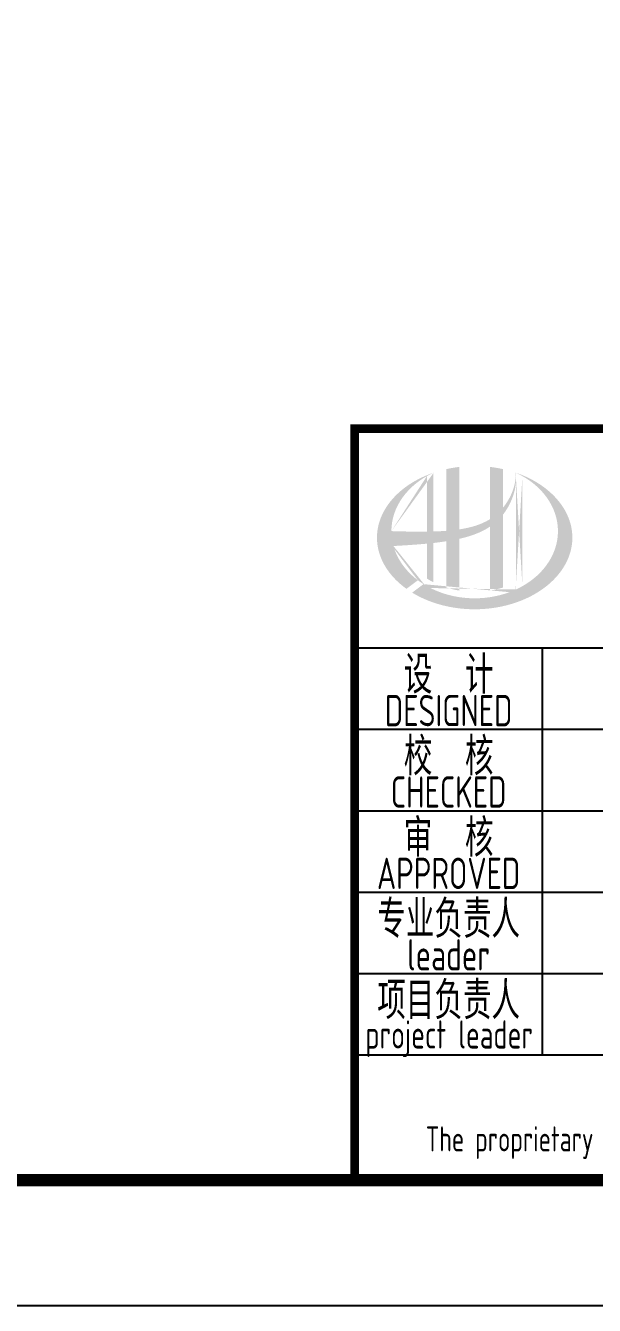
# Model space of a CAD drawing. Extents: x 5279878 to 5976284, y -275259 to -27697.
# Drawn here: x 5728152 to 5732694, y -251520 to -241300 of the extents above; entities that cross this region are included whole.
import ezdxf
from ezdxf.enums import TextEntityAlignment as Align

# ---------------------------------------------------------------- set-up
doc = ezdxf.new("R2010")
doc.units = 0
doc.header["$LTSCALE"] = 1000
doc.header["$MEASUREMENT"] = 0
doc.layers.get('0').update_dxf_attribs({"linetype": 'CONTINUOUS'})
doc.layers.add('PUB_TITLE', color=4, linetype='CONTINUOUS')
doc.styles.add('AHD', font='sceie.shx', dxfattribs={"width": 0.7, "bigfont": 'sceic.shx'})

msp = doc.modelspace()

# ---------------------------------------------------------------- hatches: boundary and pattern name
h = msp.add_hatch(color=256)
edge = h.paths.add_edge_path()
edge.add_spline(control_points=[(5731616.3, -245398.2), (5731622.4, -245396.8), (5731628.5, -245395.4), (5731677.6, -245383.5), (5731720.2, -245370.5), (5731795.1, -245339.4), (5731828.1, -245322.4), (5731858.9, -245301.8)], knot_values=[61.629012, 61.629012, 61.629012, 61.629012, 63.3304306, 63.3304306, 75.3536336, 75.3536336, 85.3986489, 85.3986489, 85.3986489, 85.3986489], degree=3, periodic=0)
edge.add_line((5731858.9, -245301.8), (5731858.9, -245812))
edge.add_spline(control_points=[(5731858.9, -245812), (5731876.1, -245809.3), (5731893.1, -245806), (5731927.9, -245797.9), (5731945.6, -245793.1), (5731962.9, -245787.6)], knot_values=[4.9084564, 4.9084564, 4.9084564, 4.9084564, 4.9928212, 4.9928212, 5.0830337, 5.0830337, 5.0830337, 5.0830337], degree=3, periodic=0)
edge.add_line((5731962.9, -245787.6), (5731962.9, -245206.2))
edge.add_spline(control_points=[(5731962.9, -245206.2), (5731971.6, -245195.2), (5731979.8, -245183.9), (5732005.9, -245144.2), (5732021.5, -245114.3), (5732050.8, -245041.5), (5732062, -244997.7), (5732066.7, -244952.4), (5732066.8, -244951.1), (5732066.9, -244949.8)], knot_values=[97.9917441, 97.9917441, 97.9917441, 97.9917441, 101.6421898, 101.6421898, 110.3379755, 110.3379755, 121.9343221, 121.9343221, 122.2706915, 122.2706915, 122.2706915, 122.2706915], degree=3, periodic=0)
edge.add_line((5732066.9, -244949.8), (5732066.9, -244879.4))
edge.add_spline(control_points=[(5732066.9, -244879.4), (5732066.8, -244887.1), (5732066.5, -244894.7), (5732065.9, -244902.4)], knot_values=[126.194075, 126.194075, 126.194075, 126.194075, 128.3967624, 128.3967624, 128.3967624, 128.3967624], degree=3, periodic=0)
edge.add_spline(control_points=[(5732065.9, -244902.4), (5732065.5, -244908.6), (5732064.8, -244914.8), (5732064.1, -244921.1)], knot_values=[124.4170495, 124.4170495, 124.4170495, 124.4170495, 126.194075, 126.194075, 126.194075, 126.194075], degree=3, periodic=0)
edge.add_spline(control_points=[(5732064.1, -244921.1), (5732062.9, -244930.2), (5732061.4, -244939.3), (5732059.7, -244948.4)], knot_values=[121.8052898, 121.8052898, 121.8052898, 121.8052898, 124.4170495, 124.4170495, 124.4170495, 124.4170495], degree=3, periodic=0)
edge.add_spline(control_points=[(5732059.7, -244948.4), (5732057.3, -244960.6), (5732054.3, -244972.7), (5732050.9, -244984.7)], knot_values=[118.3157402, 118.3157402, 118.3157402, 118.3157402, 121.8052898, 121.8052898, 121.8052898, 121.8052898], degree=3, periodic=0)
edge.add_spline(control_points=[(5732050.9, -244984.7), (5732047.4, -244996.8), (5732043.3, -245008.8), (5732038.8, -245020.7)], knot_values=[114.7959879, 114.7959879, 114.7959879, 114.7959879, 118.3157402, 118.3157402, 118.3157402, 118.3157402], degree=3, periodic=0)
edge.add_spline(control_points=[(5732038.8, -245020.7), (5732034.3, -245032.4), (5732029.3, -245043.9), (5732023.9, -245055.3)], knot_values=[111.3296409, 111.3296409, 111.3296409, 111.3296409, 114.7959879, 114.7959879, 114.7959879, 114.7959879], degree=3, periodic=0)
edge.add_spline(control_points=[(5732023.9, -245055.3), (5732018.3, -245066.8), (5732012.3, -245078.2), (5732005.9, -245089.2)], knot_values=[107.7952896, 107.7952896, 107.7952896, 107.7952896, 111.3296409, 111.3296409, 111.3296409, 111.3296409], degree=3, periodic=0)
edge.add_spline(control_points=[(5732005.9, -245089.2), (5731999.6, -245100.1), (5731992.8, -245110.6), (5731985.7, -245120.9)], knot_values=[104.3435789, 104.3435789, 104.3435789, 104.3435789, 107.7952896, 107.7952896, 107.7952896, 107.7952896], degree=3, periodic=0)
edge.add_spline(control_points=[(5731985.7, -245120.9), (5731978.5, -245131.3), (5731970.9, -245141.3), (5731962.9, -245151)], knot_values=[100.8506997, 100.8506997, 100.8506997, 100.8506997, 104.3435789, 104.3435789, 104.3435789, 104.3435789], degree=3, periodic=0)
edge.add_line((5731962.9, -245151), (5731962.9, -244841.7))
edge.add_spline(control_points=[(5731962.9, -244841.7), (5731928.9, -244834.2), (5731894.1, -244828.3), (5731858.9, -244824.2)], knot_values=[4.4239994, 4.4239994, 4.4239994, 4.4239994, 4.5587406, 4.5587406, 4.5587406, 4.5587406], degree=3, periodic=0)
edge.add_line((5731858.9, -244824.2), (5731858.9, -245242.3))
edge.add_spline(control_points=[(5731858.9, -245242.3), (5731787, -245286.9), (5731702.8, -245310.1), (5731616.3, -245323.1)], knot_values=[63.2462151, 63.2462151, 63.2462151, 63.2462151, 87.6891235, 87.6891235, 87.6891235, 87.6891235], degree=3, periodic=0)
edge.add_line((5731616.3, -245323.1), (5731616.3, -244824.2))
edge.add_spline(control_points=[(5731616.3, -244824.2), (5731581.1, -244828.3), (5731546.3, -244834.2), (5731512.3, -244841.7)], knot_values=[4.8660382, 4.8660382, 4.8660382, 4.8660382, 5.0007773, 5.0007773, 5.0007773, 5.0007773], degree=3, periodic=0)
edge.add_line((5731512.3, -244841.7), (5731512.3, -245334.6))
edge.add_spline(control_points=[(5731512.3, -245334.6), (5731510.6, -245334.7), (5731475.7, -245337.3), (5731441, -245339.1), (5731408.3, -245340.1)], knot_values=[43.6573559, 43.6573559, 43.6573559, 43.6573559, 44.1342527, 53.4970917, 53.4970917, 53.4970917, 53.4970917], degree=3, periodic=0)
edge.add_line((5731408.3, -245340.1), (5731408.3, -244871))
edge.add_spline(control_points=[(5731408.3, -244871), (5731391.2, -244876.8), (5731374.5, -244883.1), (5731358.1, -244889.9)], knot_values=[5.1415698, 5.1415698, 5.1415698, 5.1415698, 5.2129208, 5.2129208, 5.2129208, 5.2129208], degree=3, periodic=0)
edge.add_spline(control_points=[(5731358.1, -244889.9), (5731351.2, -244892.7), (5731344.3, -244895.6), (5731312.1, -244909.8), (5731287.6, -244922), (5731264.1, -244935.2)], knot_values=[5.2129208, 5.2129208, 5.2129208, 5.2129208, 5.2429596, 5.2429596, 5.3556227, 5.3556227, 5.3556227, 5.3556227], degree=3, periodic=0)
edge.add_spline(control_points=[(5731264.1, -244935.2), (5731249.2, -244943.6), (5731234.7, -244952.3), (5731220.8, -244961.4)], knot_values=[5.3556227, 5.3556227, 5.3556227, 5.3556227, 5.4269737, 5.4269737, 5.4269737, 5.4269737], degree=3, periodic=0)
edge.add_spline(control_points=[(5731220.8, -244961.4), (5731213.3, -244966.3), (5731206.1, -244971.2), (5731192.6, -244980.7), (5731186.3, -244985.2), (5731180.2, -244989.8)], knot_values=[5.4269737, 5.4269737, 5.4269737, 5.4269737, 5.4647645, 5.4647645, 5.4983247, 5.4983247, 5.4983247, 5.4983247], degree=3, periodic=0)
edge.add_spline(control_points=[(5731180.2, -244989.8), (5731154.1, -245009.4), (5731130, -245030.2), (5731108.2, -245052.2)], knot_values=[5.4983247, 5.4983247, 5.4983247, 5.4983247, 5.6410266, 5.6410266, 5.6410266, 5.6410266], degree=3, periodic=0)
edge.add_spline(control_points=[(5731108.2, -245052.2), (5731101.2, -245059.2), (5731094.4, -245066.3), (5731074, -245088.9), (5731061.1, -245104.7), (5731049.3, -245120.9)], knot_values=[5.6410266, 5.6410266, 5.6410266, 5.6410266, 5.6865694, 5.6865694, 5.7837285, 5.7837285, 5.7837285, 5.7837285], degree=3, periodic=0)
edge.add_spline(control_points=[(5731049.3, -245120.9), (5731034.2, -245141.7), (5731020.9, -245163.1), (5731007.8, -245188.1), (5731006.1, -245191.2), (5731004.6, -245194.4)], knot_values=[5.7837285, 5.7837285, 5.7837285, 5.7837285, 5.9083744, 5.9083744, 5.9264305, 5.9264305, 5.9264305, 5.9264305], degree=3, periodic=0)
edge.add_spline(control_points=[(5731004.6, -245194.4), (5730992.1, -245219.5), (5730982.1, -245245.2), (5730974.5, -245271.1)], knot_values=[5.9264305, 5.9264305, 5.9264305, 5.9264305, 6.0691324, 6.0691324, 6.0691324, 6.0691324], degree=3, periodic=0)
edge.add_spline(control_points=[(5730974.5, -245271.1), (5730971.3, -245282.2), (5730968.6, -245293.4), (5730963.2, -245319.5), (5730960.9, -245334.6), (5730959.5, -245349.6)], knot_values=[6.0691324, 6.0691324, 6.0691324, 6.0691324, 6.1301793, 6.1301793, 6.2118343, 6.2118343, 6.2118343, 6.2118343], degree=3, periodic=0)
edge.add_spline(control_points=[(5730959.5, -245349.6), (5730958.2, -245362.8), (5730957.6, -245376), (5730957.6, -245389.2)], knot_values=[6.2118343, 6.2118343, 6.2118343, 6.2118343, 6.2831853, 6.2831853, 6.2831853, 6.2831853], degree=3, periodic=0)
edge.add_spline(control_points=[(5730957.6, -245389.2), (5730957.6, -245398.5), (5730957.9, -245407.9), (5730958.5, -245417.2)], knot_values=[6.2831853, 6.2831853, 6.2831853, 6.2831853, 6.3336547, 6.3336547, 6.3336547, 6.3336547], degree=3, periodic=0)
edge.add_spline(control_points=[(5730958.5, -245417.2), (5730959.8, -245435.8), (5730962.3, -245454.4), (5730966.1, -245473)], knot_values=[6.3336547, 6.3336547, 6.3336547, 6.3336547, 6.4345936, 6.4345936, 6.4345936, 6.4345936], degree=3, periodic=0)
edge.add_spline(control_points=[(5730966.1, -245473), (5730966.3, -245474.2), (5730966.6, -245475.4), (5730970.5, -245493.9), (5730975.3, -245511.1), (5730981.1, -245528.1)], knot_values=[6.4345936, 6.4345936, 6.4345936, 6.4345936, 6.4412784, 6.4412784, 6.5355325, 6.5355325, 6.5355325, 6.5355325], degree=3, periodic=0)
edge.add_spline(control_points=[(5730981.1, -245528.1), (5730987.4, -245546.3), (5730994.9, -245564.4), (5731003.7, -245582.2)], knot_values=[6.5355325, 6.5355325, 6.5355325, 6.5355325, 6.6364714, 6.6364714, 6.6364714, 6.6364714], degree=3, periodic=0)
edge.add_spline(control_points=[(5731003.7, -245582.2), (5731005.9, -245586.6), (5731008.1, -245591.1), (5731017.5, -245608.7), (5731025.2, -245621.8), (5731033.6, -245634.6)], knot_values=[6.6364714, 6.6364714, 6.6364714, 6.6364714, 6.6618943, 6.6618943, 6.7374102, 6.7374102, 6.7374102, 6.7374102], degree=3, periodic=0)
edge.add_spline(control_points=[(5731033.6, -245634.6), (5731044.7, -245651.8), (5731057.1, -245668.6), (5731070.6, -245685)], knot_values=[6.7374102, 6.7374102, 6.7374102, 6.7374102, 6.8383491, 6.8383491, 6.8383491, 6.8383491], degree=3, periodic=0)
edge.add_spline(control_points=[(5731070.6, -245685), (5731076.6, -245692.1), (5731082.7, -245699.2), (5731097.2, -245715.1), (5731105.8, -245724), (5731114.6, -245732.6)], knot_values=[6.8383491, 6.8383491, 6.8383491, 6.8383491, 6.8825101, 6.8825101, 6.939288, 6.939288, 6.939288, 6.939288], degree=3, periodic=0)
edge.add_spline(control_points=[(5731114.6, -245732.6), (5731130.4, -245748), (5731147.3, -245762.8), (5731165.2, -245777)], knot_values=[6.939288, 6.939288, 6.939288, 6.939288, 7.0402268, 7.0402268, 7.0402268, 7.0402268], degree=3, periodic=0)
edge.add_spline(control_points=[(5731165.2, -245777), (5731174.1, -245784.1), (5731183.3, -245791.1), (5731192.8, -245797.8)], knot_values=[7.0402268, 7.0402268, 7.0402268, 7.0402268, 7.0906963, 7.0906963, 7.0906963, 7.0906963], degree=3, periodic=0)
edge.add_line((5731192.8, -245797.8), (5731283.9, -245729.5))
edge.add_ellipse((5731737.6, -245337.2), major_axis=(665, 0), ratio=0.8066765, start_angle=192.81901, end_angle=226.98533, ccw=False)
edge.add_spline(control_points=[(5731089.1, -245456.2), (5731113.2, -245454.7), (5731137.3, -245453.3), (5731225.9, -245447.8), (5731290.8, -245443.5), (5731356.3, -245437.1)], knot_values=[11.3982633, 11.3982633, 11.3982633, 11.3982633, 18.4072897, 18.4072897, 37.1809397, 37.1809397, 37.1809397, 37.1809397], degree=3, periodic=0)
edge.add_line((5731356.3, -245437.1), (5731356.3, -245716.2))
edge.add_spline(control_points=[(5731356.3, -245716.2), (5731359.8, -245718.4), (5731363.4, -245720.6), (5731380.4, -245730.8), (5731394.1, -245738.4), (5731408.3, -245745.6)], knot_values=[4.0499446, 4.0499446, 4.0499446, 4.0499446, 4.0720206, 4.0720206, 4.153257, 4.153257, 4.153257, 4.153257], degree=3, periodic=0)
edge.add_line((5731408.3, -245745.6), (5731408.3, -245431.7))
edge.add_spline(control_points=[(5731408.3, -245431.7), (5731440.5, -245428), (5731472.8, -245423.8), (5731507.7, -245418.4), (5731510, -245418), (5731512.3, -245417.7)], knot_values=[42.1350086, 42.1350086, 42.1350086, 42.1350086, 51.3072277, 51.3072277, 51.9485742, 51.9485742, 51.9485742, 51.9485742], degree=3, periodic=0)
edge.add_line((5731512.3, -245417.7), (5731512.3, -245787.6))
edge.add_spline(control_points=[(5731512.3, -245787.6), (5731545.9, -245798.2), (5731580.8, -245806.4), (5731616.3, -245812)], knot_values=[4.3417397, 4.3417397, 4.3417397, 4.3417397, 4.5163155, 4.5163155, 4.5163155, 4.5163155], degree=3, periodic=0)
edge.add_line((5731616.3, -245812), (5731616.3, -245398.2))
edge = h.paths.add_edge_path(flags=16)
edge.add_ellipse((5731737.6, -245337.2), major_axis=(665, 0), ratio=0.8066765, start_angle=124.98746, end_angle=179.99898, ccw=False)
edge.add_line((5731356.3, -244897.7), (5731356.3, -245341.3))
edge.add_spline(control_points=[(5731356.3, -245341.3), (5731260.9, -245342.6), (5731167, -245339.6), (5731072.6, -245337.2)], knot_values=[11.2737302, 11.2737302, 11.2737302, 11.2737302, 38.6875129, 38.6875129, 38.6875129, 38.6875129], degree=3, periodic=0)
edge = h.paths.add_edge_path()
edge.add_spline(control_points=[(5731238.8, -245828.3), (5731269.8, -245847.3), (5731302.9, -245864.6), (5731387.6, -245901.8), (5731440.9, -245919.7), (5731551.6, -245946.2), (5731609, -245955), (5731725.2, -245962.7), (5731783.9, -245961.8), (5731899.4, -245950.3), (5731956.3, -245939.8), (5732065.3, -245909.7), (5732117.5, -245890.2), (5732214.4, -245843.3), (5732259.1, -245816), (5732339.1, -245755), (5732374.3, -245721.5), (5732433.6, -245650), (5732457.7, -245612.1), (5732494.1, -245534), (5732506.4, -245493.8), (5732519, -245412.6), (5732519.2, -245371.6), (5732507.8, -245290.1), (5732496, -245249.6), (5732460.4, -245170.9), (5732436.6, -245132.7), (5732377.7, -245060.5), (5732342.7, -245026.6), (5732262.9, -244964.9), (5732218.1, -244937.2), (5732137, -244897.4), (5732102.6, -244883.2), (5732066.9, -244871)], knot_values=[0.8864206, 0.8864206, 0.8864206, 0.8864206, 1.0405566, 1.0405566, 1.2611724, 1.2611724, 1.4817883, 1.4817883, 1.7024042, 1.7024042, 1.9230201, 1.9230201, 2.1436359, 2.1436359, 2.3642518, 2.3642518, 2.5848677, 2.5848677, 2.8054836, 2.8054836, 3.0260994, 3.0260994, 3.2467153, 3.2467153, 3.4685202, 3.4685202, 3.6903251, 3.6903251, 3.9121301, 3.9121301, 4.133935, 4.133935, 4.2832086, 4.2832086, 4.2832086, 4.2832086], degree=3, periodic=0)
edge.add_line((5732066.9, -244871), (5732066.9, -244871))
edge.add_spline(control_points=[(5732066.9, -244871.1), (5732067, -244873.9), (5732067, -244876.6), (5732066.9, -244879.4)], knot_values=[128.3967624, 128.3967624, 128.3967624, 128.3967624, 129.1921934, 129.1921934, 129.1921934, 129.1921934], degree=3, periodic=0)
edge.add_line((5732066.9, -244879.4), (5732066.9, -245803.3))
edge.add_ellipse((5731737.6, -245337.2), major_axis=(665, 0), ratio=0.8066765, start_angle=232.10542, end_angle=299.68334, ccw=False)
edge.add_line((5731329.1, -245760.6), (5731238.8, -245828.3))
edge = h.paths.add_edge_path(flags=16)
edge.add_ellipse((5731737.6, -245337.2), major_axis=(665, 0), ratio=0.8066765, start_angle=304.98746, end_angle=415.01211, ccw=False)
edge.add_line((5732118.9, -245776.7), (5732118.9, -244897.7))
h = msp.add_hatch(color=256)
edge = h.paths.add_edge_path()
edge.add_spline(control_points=[(5731616.3, -245398.2), (5731622.4, -245396.8), (5731628.5, -245395.4), (5731677.6, -245383.5), (5731720.2, -245370.5), (5731795.1, -245339.4), (5731828.1, -245322.4), (5731858.9, -245301.8)], knot_values=[61.629012, 61.629012, 61.629012, 61.629012, 63.3304306, 63.3304306, 75.3536336, 75.3536336, 85.3986489, 85.3986489, 85.3986489, 85.3986489], degree=3, periodic=0)
edge.add_line((5731858.9, -245301.8), (5731858.9, -245812))
edge.add_spline(control_points=[(5731858.9, -245812), (5731876.1, -245809.3), (5731893.1, -245806), (5731927.9, -245797.9), (5731945.6, -245793.1), (5731962.9, -245787.6)], knot_values=[4.9084564, 4.9084564, 4.9084564, 4.9084564, 4.9928212, 4.9928212, 5.0830337, 5.0830337, 5.0830337, 5.0830337], degree=3, periodic=0)
edge.add_line((5731962.9, -245787.6), (5731962.9, -245206.2))
edge.add_spline(control_points=[(5731962.9, -245206.2), (5731971.6, -245195.2), (5731979.8, -245183.9), (5732005.9, -245144.2), (5732021.5, -245114.3), (5732050.8, -245041.5), (5732062, -244997.7), (5732066.7, -244952.4), (5732066.8, -244951.1), (5732066.9, -244949.8)], knot_values=[97.9917441, 97.9917441, 97.9917441, 97.9917441, 101.6421898, 101.6421898, 110.3379755, 110.3379755, 121.9343221, 121.9343221, 122.2706915, 122.2706915, 122.2706915, 122.2706915], degree=3, periodic=0)
edge.add_line((5732066.9, -244949.8), (5732066.9, -244879.4))
edge.add_spline(control_points=[(5732066.9, -244879.4), (5732066.8, -244887.1), (5732066.5, -244894.7), (5732065.9, -244902.4)], knot_values=[126.194075, 126.194075, 126.194075, 126.194075, 128.3967624, 128.3967624, 128.3967624, 128.3967624], degree=3, periodic=0)
edge.add_spline(control_points=[(5732065.9, -244902.4), (5732065.5, -244908.6), (5732064.8, -244914.8), (5732064.1, -244921.1)], knot_values=[124.4170495, 124.4170495, 124.4170495, 124.4170495, 126.194075, 126.194075, 126.194075, 126.194075], degree=3, periodic=0)
edge.add_spline(control_points=[(5732064.1, -244921.1), (5732062.9, -244930.2), (5732061.4, -244939.3), (5732059.7, -244948.4)], knot_values=[121.8052898, 121.8052898, 121.8052898, 121.8052898, 124.4170495, 124.4170495, 124.4170495, 124.4170495], degree=3, periodic=0)
edge.add_spline(control_points=[(5732059.7, -244948.4), (5732057.3, -244960.6), (5732054.3, -244972.7), (5732050.9, -244984.7)], knot_values=[118.3157402, 118.3157402, 118.3157402, 118.3157402, 121.8052898, 121.8052898, 121.8052898, 121.8052898], degree=3, periodic=0)
edge.add_spline(control_points=[(5732050.9, -244984.7), (5732047.4, -244996.8), (5732043.3, -245008.8), (5732038.8, -245020.7)], knot_values=[114.7959879, 114.7959879, 114.7959879, 114.7959879, 118.3157402, 118.3157402, 118.3157402, 118.3157402], degree=3, periodic=0)
edge.add_spline(control_points=[(5732038.8, -245020.7), (5732034.3, -245032.4), (5732029.3, -245043.9), (5732023.9, -245055.3)], knot_values=[111.3296409, 111.3296409, 111.3296409, 111.3296409, 114.7959879, 114.7959879, 114.7959879, 114.7959879], degree=3, periodic=0)
edge.add_spline(control_points=[(5732023.9, -245055.3), (5732018.3, -245066.8), (5732012.3, -245078.2), (5732005.9, -245089.2)], knot_values=[107.7952896, 107.7952896, 107.7952896, 107.7952896, 111.3296409, 111.3296409, 111.3296409, 111.3296409], degree=3, periodic=0)
edge.add_spline(control_points=[(5732005.9, -245089.2), (5731999.6, -245100.1), (5731992.8, -245110.6), (5731985.7, -245120.9)], knot_values=[104.3435789, 104.3435789, 104.3435789, 104.3435789, 107.7952896, 107.7952896, 107.7952896, 107.7952896], degree=3, periodic=0)
edge.add_spline(control_points=[(5731985.7, -245120.9), (5731978.5, -245131.3), (5731970.9, -245141.3), (5731962.9, -245151)], knot_values=[100.8506997, 100.8506997, 100.8506997, 100.8506997, 104.3435789, 104.3435789, 104.3435789, 104.3435789], degree=3, periodic=0)
edge.add_line((5731962.9, -245151), (5731962.9, -244841.7))
edge.add_spline(control_points=[(5731962.9, -244841.7), (5731928.9, -244834.2), (5731894.1, -244828.3), (5731858.9, -244824.2)], knot_values=[4.4239994, 4.4239994, 4.4239994, 4.4239994, 4.5587406, 4.5587406, 4.5587406, 4.5587406], degree=3, periodic=0)
edge.add_line((5731858.9, -244824.2), (5731858.9, -245242.3))
edge.add_spline(control_points=[(5731858.9, -245242.3), (5731787, -245286.9), (5731702.8, -245310.1), (5731616.3, -245323.1)], knot_values=[63.2462151, 63.2462151, 63.2462151, 63.2462151, 87.6891235, 87.6891235, 87.6891235, 87.6891235], degree=3, periodic=0)
edge.add_line((5731616.3, -245323.1), (5731616.3, -244824.2))
edge.add_spline(control_points=[(5731616.3, -244824.2), (5731581.1, -244828.3), (5731546.3, -244834.2), (5731512.3, -244841.7)], knot_values=[4.8660382, 4.8660382, 4.8660382, 4.8660382, 5.0007773, 5.0007773, 5.0007773, 5.0007773], degree=3, periodic=0)
edge.add_line((5731512.3, -244841.7), (5731512.3, -245334.6))
edge.add_spline(control_points=[(5731512.3, -245334.6), (5731510.6, -245334.7), (5731475.7, -245337.3), (5731441, -245339.1), (5731408.3, -245340.1)], knot_values=[43.6573559, 43.6573559, 43.6573559, 43.6573559, 44.1342527, 53.4970917, 53.4970917, 53.4970917, 53.4970917], degree=3, periodic=0)
edge.add_line((5731408.3, -245340.1), (5731408.3, -244871))
edge.add_spline(control_points=[(5731408.3, -244871), (5731391.2, -244876.8), (5731374.5, -244883.1), (5731358.1, -244889.9)], knot_values=[5.1415698, 5.1415698, 5.1415698, 5.1415698, 5.2129208, 5.2129208, 5.2129208, 5.2129208], degree=3, periodic=0)
edge.add_spline(control_points=[(5731358.1, -244889.9), (5731351.2, -244892.7), (5731344.3, -244895.6), (5731312.1, -244909.8), (5731287.6, -244922), (5731264.1, -244935.2)], knot_values=[5.2129208, 5.2129208, 5.2129208, 5.2129208, 5.2429596, 5.2429596, 5.3556227, 5.3556227, 5.3556227, 5.3556227], degree=3, periodic=0)
edge.add_spline(control_points=[(5731264.1, -244935.2), (5731249.2, -244943.6), (5731234.7, -244952.3), (5731220.8, -244961.4)], knot_values=[5.3556227, 5.3556227, 5.3556227, 5.3556227, 5.4269737, 5.4269737, 5.4269737, 5.4269737], degree=3, periodic=0)
edge.add_spline(control_points=[(5731220.8, -244961.4), (5731213.3, -244966.3), (5731206.1, -244971.2), (5731192.6, -244980.7), (5731186.3, -244985.2), (5731180.2, -244989.8)], knot_values=[5.4269737, 5.4269737, 5.4269737, 5.4269737, 5.4647645, 5.4647645, 5.4983247, 5.4983247, 5.4983247, 5.4983247], degree=3, periodic=0)
edge.add_spline(control_points=[(5731180.2, -244989.8), (5731154.1, -245009.4), (5731130, -245030.2), (5731108.2, -245052.2)], knot_values=[5.4983247, 5.4983247, 5.4983247, 5.4983247, 5.6410266, 5.6410266, 5.6410266, 5.6410266], degree=3, periodic=0)
edge.add_spline(control_points=[(5731108.2, -245052.2), (5731101.2, -245059.2), (5731094.4, -245066.3), (5731074, -245088.9), (5731061.1, -245104.7), (5731049.3, -245120.9)], knot_values=[5.6410266, 5.6410266, 5.6410266, 5.6410266, 5.6865694, 5.6865694, 5.7837285, 5.7837285, 5.7837285, 5.7837285], degree=3, periodic=0)
edge.add_spline(control_points=[(5731049.3, -245120.9), (5731034.2, -245141.7), (5731020.9, -245163.1), (5731007.8, -245188.1), (5731006.1, -245191.2), (5731004.6, -245194.4)], knot_values=[5.7837285, 5.7837285, 5.7837285, 5.7837285, 5.9083744, 5.9083744, 5.9264305, 5.9264305, 5.9264305, 5.9264305], degree=3, periodic=0)
edge.add_spline(control_points=[(5731004.6, -245194.4), (5730992.1, -245219.5), (5730982.1, -245245.2), (5730974.5, -245271.1)], knot_values=[5.9264305, 5.9264305, 5.9264305, 5.9264305, 6.0691324, 6.0691324, 6.0691324, 6.0691324], degree=3, periodic=0)
edge.add_spline(control_points=[(5730974.5, -245271.1), (5730971.3, -245282.2), (5730968.6, -245293.4), (5730963.2, -245319.5), (5730960.9, -245334.6), (5730959.5, -245349.6)], knot_values=[6.0691324, 6.0691324, 6.0691324, 6.0691324, 6.1301793, 6.1301793, 6.2118343, 6.2118343, 6.2118343, 6.2118343], degree=3, periodic=0)
edge.add_spline(control_points=[(5730959.5, -245349.6), (5730958.2, -245362.8), (5730957.6, -245376), (5730957.6, -245389.2)], knot_values=[6.2118343, 6.2118343, 6.2118343, 6.2118343, 6.2831853, 6.2831853, 6.2831853, 6.2831853], degree=3, periodic=0)
edge.add_spline(control_points=[(5730957.6, -245389.2), (5730957.6, -245398.5), (5730957.9, -245407.9), (5730958.5, -245417.2)], knot_values=[6.2831853, 6.2831853, 6.2831853, 6.2831853, 6.3336547, 6.3336547, 6.3336547, 6.3336547], degree=3, periodic=0)
edge.add_spline(control_points=[(5730958.5, -245417.2), (5730959.8, -245435.8), (5730962.3, -245454.4), (5730966.1, -245473)], knot_values=[6.3336547, 6.3336547, 6.3336547, 6.3336547, 6.4345936, 6.4345936, 6.4345936, 6.4345936], degree=3, periodic=0)
edge.add_spline(control_points=[(5730966.1, -245473), (5730966.3, -245474.2), (5730966.6, -245475.4), (5730970.5, -245493.9), (5730975.3, -245511.1), (5730981.1, -245528.1)], knot_values=[6.4345936, 6.4345936, 6.4345936, 6.4345936, 6.4412784, 6.4412784, 6.5355325, 6.5355325, 6.5355325, 6.5355325], degree=3, periodic=0)
edge.add_spline(control_points=[(5730981.1, -245528.1), (5730987.4, -245546.3), (5730994.9, -245564.4), (5731003.7, -245582.2)], knot_values=[6.5355325, 6.5355325, 6.5355325, 6.5355325, 6.6364714, 6.6364714, 6.6364714, 6.6364714], degree=3, periodic=0)
edge.add_spline(control_points=[(5731003.7, -245582.2), (5731005.9, -245586.6), (5731008.1, -245591.1), (5731017.5, -245608.7), (5731025.2, -245621.8), (5731033.6, -245634.6)], knot_values=[6.6364714, 6.6364714, 6.6364714, 6.6364714, 6.6618943, 6.6618943, 6.7374102, 6.7374102, 6.7374102, 6.7374102], degree=3, periodic=0)
edge.add_spline(control_points=[(5731033.6, -245634.6), (5731044.7, -245651.8), (5731057.1, -245668.6), (5731070.6, -245685)], knot_values=[6.7374102, 6.7374102, 6.7374102, 6.7374102, 6.8383491, 6.8383491, 6.8383491, 6.8383491], degree=3, periodic=0)
edge.add_spline(control_points=[(5731070.6, -245685), (5731076.6, -245692.1), (5731082.7, -245699.2), (5731097.2, -245715.1), (5731105.8, -245724), (5731114.6, -245732.6)], knot_values=[6.8383491, 6.8383491, 6.8383491, 6.8383491, 6.8825101, 6.8825101, 6.939288, 6.939288, 6.939288, 6.939288], degree=3, periodic=0)
edge.add_spline(control_points=[(5731114.6, -245732.6), (5731130.4, -245748), (5731147.3, -245762.8), (5731165.2, -245777)], knot_values=[6.939288, 6.939288, 6.939288, 6.939288, 7.0402268, 7.0402268, 7.0402268, 7.0402268], degree=3, periodic=0)
edge.add_spline(control_points=[(5731165.2, -245777), (5731174.1, -245784.1), (5731183.3, -245791.1), (5731192.8, -245797.8)], knot_values=[7.0402268, 7.0402268, 7.0402268, 7.0402268, 7.0906963, 7.0906963, 7.0906963, 7.0906963], degree=3, periodic=0)
edge.add_line((5731192.8, -245797.8), (5731283.9, -245729.5))
edge.add_ellipse((5731737.6, -245337.2), major_axis=(665, 0), ratio=0.8066765, start_angle=192.81901, end_angle=226.98533, ccw=False)
edge.add_spline(control_points=[(5731089.1, -245456.2), (5731113.2, -245454.7), (5731137.3, -245453.3), (5731225.9, -245447.8), (5731290.8, -245443.5), (5731356.3, -245437.1)], knot_values=[11.3982633, 11.3982633, 11.3982633, 11.3982633, 18.4072897, 18.4072897, 37.1809397, 37.1809397, 37.1809397, 37.1809397], degree=3, periodic=0)
edge.add_line((5731356.3, -245437.1), (5731356.3, -245716.2))
edge.add_spline(control_points=[(5731356.3, -245716.2), (5731359.8, -245718.4), (5731363.4, -245720.6), (5731380.4, -245730.8), (5731394.1, -245738.4), (5731408.3, -245745.6)], knot_values=[4.0499446, 4.0499446, 4.0499446, 4.0499446, 4.0720206, 4.0720206, 4.153257, 4.153257, 4.153257, 4.153257], degree=3, periodic=0)
edge.add_line((5731408.3, -245745.6), (5731408.3, -245431.7))
edge.add_spline(control_points=[(5731408.3, -245431.7), (5731440.5, -245428), (5731472.8, -245423.8), (5731507.7, -245418.4), (5731510, -245418), (5731512.3, -245417.7)], knot_values=[42.1350086, 42.1350086, 42.1350086, 42.1350086, 51.3072277, 51.3072277, 51.9485742, 51.9485742, 51.9485742, 51.9485742], degree=3, periodic=0)
edge.add_line((5731512.3, -245417.7), (5731512.3, -245787.6))
edge.add_spline(control_points=[(5731512.3, -245787.6), (5731545.9, -245798.2), (5731580.8, -245806.4), (5731616.3, -245812)], knot_values=[4.3417397, 4.3417397, 4.3417397, 4.3417397, 4.5163155, 4.5163155, 4.5163155, 4.5163155], degree=3, periodic=0)
edge.add_line((5731616.3, -245812), (5731616.3, -245398.2))
edge = h.paths.add_edge_path(flags=16)
edge.add_ellipse((5731737.6, -245337.2), major_axis=(665, 0), ratio=0.8066765, start_angle=124.98746, end_angle=179.99898, ccw=False)
edge.add_line((5731356.3, -244897.7), (5731356.3, -245341.3))
edge.add_spline(control_points=[(5731356.3, -245341.3), (5731260.9, -245342.6), (5731167, -245339.6), (5731072.6, -245337.2)], knot_values=[11.2737302, 11.2737302, 11.2737302, 11.2737302, 38.6875129, 38.6875129, 38.6875129, 38.6875129], degree=3, periodic=0)
edge = h.paths.add_edge_path()
edge.add_spline(control_points=[(5731238.8, -245828.3), (5731269.8, -245847.3), (5731302.9, -245864.6), (5731387.6, -245901.8), (5731440.9, -245919.7), (5731551.6, -245946.2), (5731609, -245955), (5731725.2, -245962.7), (5731783.9, -245961.8), (5731899.4, -245950.3), (5731956.3, -245939.8), (5732065.3, -245909.7), (5732117.5, -245890.2), (5732214.4, -245843.3), (5732259.1, -245816), (5732339.1, -245755), (5732374.3, -245721.5), (5732433.6, -245650), (5732457.7, -245612.1), (5732494.1, -245534), (5732506.4, -245493.8), (5732519, -245412.6), (5732519.2, -245371.6), (5732507.8, -245290.1), (5732496, -245249.6), (5732460.4, -245170.9), (5732436.6, -245132.7), (5732377.7, -245060.5), (5732342.7, -245026.6), (5732262.9, -244964.9), (5732218.1, -244937.2), (5732137, -244897.4), (5732102.6, -244883.2), (5732066.9, -244871)], knot_values=[0.8864206, 0.8864206, 0.8864206, 0.8864206, 1.0405566, 1.0405566, 1.2611724, 1.2611724, 1.4817883, 1.4817883, 1.7024042, 1.7024042, 1.9230201, 1.9230201, 2.1436359, 2.1436359, 2.3642518, 2.3642518, 2.5848677, 2.5848677, 2.8054836, 2.8054836, 3.0260994, 3.0260994, 3.2467153, 3.2467153, 3.4685202, 3.4685202, 3.6903251, 3.6903251, 3.9121301, 3.9121301, 4.133935, 4.133935, 4.2832086, 4.2832086, 4.2832086, 4.2832086], degree=3, periodic=0)
edge.add_line((5732066.9, -244871), (5732066.9, -244871))
edge.add_spline(control_points=[(5732066.9, -244871.1), (5732067, -244873.9), (5732067, -244876.6), (5732066.9, -244879.4)], knot_values=[128.3967624, 128.3967624, 128.3967624, 128.3967624, 129.1921934, 129.1921934, 129.1921934, 129.1921934], degree=3, periodic=0)
edge.add_line((5732066.9, -244879.4), (5732066.9, -245803.3))
edge.add_ellipse((5731737.6, -245337.2), major_axis=(665, 0), ratio=0.8066765, start_angle=232.10542, end_angle=299.68334, ccw=False)
edge.add_line((5731329.1, -245760.6), (5731238.8, -245828.3))
edge = h.paths.add_edge_path(flags=16)
edge.add_ellipse((5731737.6, -245337.2), major_axis=(665, 0), ratio=0.8066765, start_angle=304.98746, end_angle=415.01211, ccw=False)
edge.add_line((5732118.9, -245776.7), (5732118.9, -244897.7))

# ---------------------------------------------------------------- linework, layer by layer
for p, q in [((5730779.7, -246269.8), (5748779.7, -246269.8)), ((5732279.7, -249519.8), (5732279.7, -246269.8)), ((5730779.7, -246919.8), (5736279.7, -246919.8)), ((5730779.7, -247569.8), (5736279.7, -247569.8)), ((5730779.7, -248219.8), (5736279.7, -248219.8)), ((5730779.7, -248869.8), (5748779.7, -248869.8)), ((5730779.7, -249519.8), (5748779.7, -249519.8)), ((5730779.7, -250519.8), (5748779.7, -250519.8))]:
    msp.add_line(p, q)
msp.add_lwpolyline([(5748779.7, -244519.8, 70, 70, 0), (5730779.7, -244519.8, 70, 70, 0), (5730779.7, -250519.8, 0, 0, 0)], format="xyseb")
at = {"const_width": 70}
msp.add_lwpolyline([(5730779.7, -244519.8), (5730779.7, -250519.8)], dxfattribs=at)
at = {"layer": 'PUB_TITLE', "color": 4}
msp.add_lwpolyline([(5665679.7, -251519.8), (5749779.7, -251519.8), (5749779.7, -192119.8), (5665679.7, -192119.8)], close=True, dxfattribs=at)
at = {"layer": 'PUB_TITLE', "color": 4, "const_width": 100}
msp.add_lwpolyline([(5668179.7, -250519.8), (5748779.7, -250519.8), (5748779.7, -193119.8), (5668179.7, -193119.8)], close=True, dxfattribs=at)

# ---------------------------------------------------------------- texts
at = {"style": 'AHD', "width": 0.8}
for s, height, p in [('设  计', 300, (5731529.7, -246469.8)), ('设  计', 300, (5731529.7, -246469.8)), ('DESIGNED', 250, (5731529.7, -246769.8)), ('DESIGNED', 250, (5731529.7, -246769.8)), ('校  核', 300, (5731529.7, -247119.8)), ('校  核', 300, (5731529.7, -247119.8)), ('CHECKED', 250, (5731529.7, -247419.8)), ('CHECKED', 250, (5731529.7, -247419.8)), ('审  核', 300, (5731529.7, -247769.8)), ('审  核', 300, (5731529.7, -247769.8)), ('APPROVED', 250, (5731529.7, -248069.8)), ('APPROVED', 250, (5731529.7, -248069.8)), ('专业负责人', 300, (5731529.7, -248419.8)), ('leader', 250, (5731529.7, -248719.8)), ('项目负责人', 300, (5731529.7, -249069.8)), ('project leader', 225, (5731533.8, -249389.8)), ('The proprietary right of this document belongs to Anhui Huadong Chemical And Medical Engineering  Co.,Ltd.  and any replication or transfer to the 3rd. side is forbidden without its permission. ', 200, (5739779.7, -250219.8)), ('The proprietary right of this document belongs to Anhui Huadong Chemical And Medical Engineering  Co.,Ltd.  and any replication or transfer to the 3rd. side is forbidden without its permission. ', 200, (5739779.7, -250219.8))]:
    msp.add_text(s, height=height, dxfattribs=at).set_placement(p, align=Align.MIDDLE)

doc.saveas('drawing.dxf')
